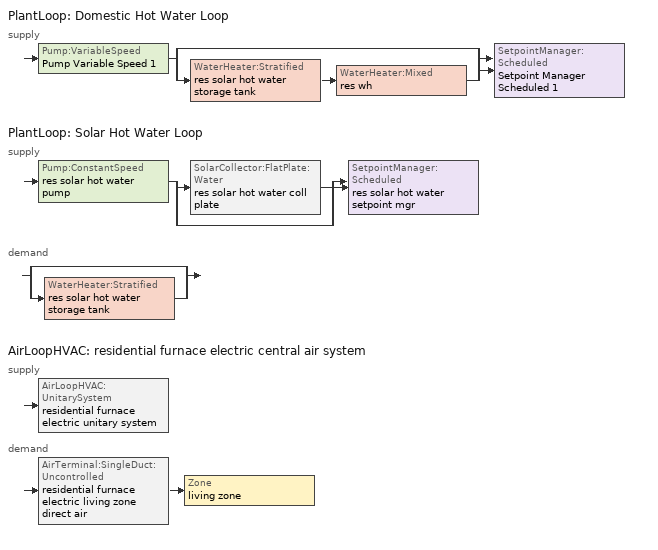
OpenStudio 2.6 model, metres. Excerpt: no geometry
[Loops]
PlantLoop 'Domestic Hot Water Loop'
 supply: Pump:VariableSpeed 'Pump Variable Speed 1' > split
  | bypass
  | WaterHeater:Stratified 'res solar hot water storage tank' > WaterHeater:Mixed 'res wh'
  join > SetpointManager:Scheduled 'Setpoint Manager Scheduled 1'
PlantLoop 'Solar Hot Water Loop'
 supply: Pump:ConstantSpeed 'res solar hot water pump' > split
  | SolarCollector:FlatPlate:Water 'res solar hot water coll plate'
  | bypass
  join > SetpointManager:Scheduled 'res solar hot water setpoint mgr'
 demand: split
  | bypass
  | WaterHeater:Stratified 'res solar hot water storage tank'
AirLoopHVAC 'residential furnace electric central air system'
 supply: AirLoopHVAC:UnitarySystem 'residential furnace electric unitary system'
 demand: AirTerminal:SingleDuct:Uncontrolled 'residential furnace electric living zone direct air' > Zone 'living zone'
[Sizing:Zone]
living zone: Zone Cooling Design Supply Air Temperature Input Method=SupplyAirTemperature; Zone Cooling Design Supply Air Temperature {C}=14; Zone Cooling Design Supply Air Temperature Difference {deltaC}=11.11; Zone Heating Design Supply Air Temperature Input Method=SupplyAirTemperature; Zone Heating Design Supply Air Temperature {C}=40; Zone Heating Design Supply Air Temperature Difference {deltaC}=11.11; Zone Cooling Design Supply Air Humidity Ratio {kg-H2O/kg-air}=0.0085; Zone Heating Design Supply Air Humidity Ratio {kg-H2O/kg-air}=0.008; Cooling Design Air Flow Method=DesignDay; Heating Design Air Flow Method=DesignDay; Account for Dedicated Outdoor Air System=No; Dedicated Outdoor Air System Control Strategy=NeutralSupplyAir; Dedicated Outdoor Air Low Setpoint Temperature for Design {C}=autosize; Dedicated Outdoor Air High Setpoint Temperature for Design {C}=autosize
[Zone equipment]
living zone: residential furnace electric living zone direct air
[PlantLoop] Load Distribution Scheme=Optimal
Name | Glycol Concentration | Maximum Loop Flow Rate {m3/s} | Plant Loop Volume {m3} | Fluid Type | Maximum Loop Temperature {C} | Minimum Loop Temperature {C} | Minimum Loop Flow Rate {m3/s} | Plant Equipment Operation Heating Load Schedule
Domestic Hot Water Loop | 0 | 0.01 | 0.003
Solar Hot Water Loop | 50 |  | Autocalculate | PropyleneGlycol | 100 | 0 | 0 | Always On Discrete
[Sizing:Plant] Loop Type=Heating; Design Loop Exit Temperature {C}=52.6667; Loop Design Temperature Difference {deltaC}=5.55556; Sizing Option=NonCoincident; Zone Timesteps in Averaging Window=1; Coincident Sizing Factor Mode=None
Domestic Hot Water Loop; Solar Hot Water Loop
[Pump:VariableSpeed]
Pump Variable Speed 1: Rated Flow Rate {m3/s}=0.01; Rated Pump Head {Pa}=1; Rated Power Consumption {W}=0; Motor Efficiency=1; Fraction of Motor Inefficiencies to Fluid Stream=0; Coefficient 1 of the Part Load Performance Curve=0; Coefficient 2 of the Part Load Performance Curve=1; Coefficient 3 of the Part Load Performance Curve=0; Coefficient 4 of the Part Load Performance Curve=0; Pump Control Type=Intermittent; Skin Loss Radiative Fraction=0.5; Design Power Sizing Method=PowerPerFlowPerPressure; Design Electric Power per Unit Flow Rate {W/(m3/s)}=348701.1; Design Shaft Power per Unit Flow Rate per Unit Head {W-s/m3-Pa}=1.28205; Design Minimum Flow Rate Fraction=0
[SetpointManager:Scheduled] Control Variable=Temperature; Schedule=dhw temp
Setpoint Manager Scheduled 1; res solar hot water setpoint mgr
[WaterHeater:Mixed]
res wh: Tank Volume {m3}=0.224853; Setpoint Temperature Schedule=WH Setpoint Temp; Deadband Temperature Difference {deltaC}=2; Maximum Temperature Limit {C}=99; Heater Control Type=Cycle; Heater Maximum Capacity {W}=11722.8; Heater Minimum Capacity {W}=0; Heater Fuel Type=Electricity; Heater Thermal Efficiency=1; Off Cycle Parasitic Fuel Consumption Rate {W}=0; Off Cycle Parasitic Fuel Type=Electricity; Off Cycle Parasitic Heat Fraction to Tank=0; On Cycle Parasitic Fuel Consumption Rate {W}=0; On Cycle Parasitic Fuel Type=Electricity; On Cycle Parasitic Heat Fraction to Tank=0; Ambient Temperature Indicator=ThermalZone; Ambient Temperature Thermal Zone=living zone; Off Cycle Loss Coefficient to Ambient Temperature {W/K}=9.29819; Off Cycle Loss Fraction to Thermal Zone=1; On Cycle Loss Coefficient to Ambient Temperature {W/K}=9.29819; On Cycle Loss Fraction to Thermal Zone=1; Use Side Effectiveness=1; Source Side Effectiveness=1; Use Side Design Flow Rate {m3/s}=autosize; Source Side Design Flow Rate {m3/s}=autosize; Indirect Water Heating Recovery Time {hr}=1.5; Source Side Flow Control Mode=IndirectHeatPrimarySetpoint
[Pump:ConstantSpeed]
res solar hot water pump: Rated Flow Rate {m3/s}=5.68724e-05; Rated Pump Head {Pa}=90000; Rated Power Consumption {W}=32; Motor Efficiency=0.3; Fraction of Motor Inefficiencies to Fluid Stream=0.2; Pump Control Type=Intermittent; Design Power Sizing Method=PowerPerFlowPerPressure; Design Electric Power per Unit Flow Rate {W/(m3/s)}=348701.1; Design Shaft Power per Unit Flow Rate per Unit Head {W-s/m3-Pa}=1.28205
[SolarCollector:FlatPlate:Water]
res solar hot water coll plate: SolarCollectorPerformance=res solar hot water coll perf; Surface=res solar hot water shading surface; Maximum Flow Rate {m3/s}=5.68724e-05
[SolarCollectorPerformance:FlatPlate]
res solar hot water coll perf: Gross Area {m2}=3.71612; Test Fluid=Water; Test Flow Rate {m3/s}=5.68724e-05; Test Correlation Type=Inlet; Coefficient 1 of Efficiency Equation=0.77; Coefficient 2 of Efficiency Equation {W/m2-K}=-4.50265; Coefficient 2 of Incident Angle Modifier=-0.1; Coefficient 3 of Incident Angle Modifier=-0.0055
[WaterHeater:Stratified]
res solar hot water storage tank: Tank Volume {m3}=0.227125; Tank Height {m}=0.114628; Tank Shape=VerticalCylinder; Tank Perimeter {m}=0.120038; Maximum Temperature Limit {C}=99; Heater Priority Control=MasterSlave; Heater 1 Setpoint Temperature Schedule=WH Setpoint Temp; Heater 1 Deadband Temperature Difference {deltaC}=2; Heater 1 Capacity {W}=0; Heater 1 Height {m}=0; Heater 2 Setpoint Temperature Schedule=WH Setpoint Temp; Heater 2 Deadband Temperature Difference {deltaC}=5; Heater 2 Capacity {W}=0; Heater 2 Height {m}=0; Heater Fuel Type=Electricity; Heater Thermal Efficiency=1; Off Cycle Parasitic Fuel Consumption Rate {W}=10; Off Cycle Parasitic Fuel Type=Electricity; Off Cycle Parasitic Heat Fraction to Tank=0; Off Cycle Parasitic Height {m}=0; On Cycle Parasitic Fuel Consumption Rate {W}=10; On Cycle Parasitic Fuel Type=Electricity; On Cycle Parasitic Heat Fraction to Tank=0; On Cycle Parasitic Height {m}=0; Ambient Temperature Indicator=ThermalZone; Ambient Temperature Thermal Zone=living zone; Uniform Skin Loss Coefficient per Unit Area to Ambient Temperature {W/m2-K}=0.5678; Skin Loss Fraction to Zone=1; Off Cycle Flue Loss Coefficient to Ambient Temperature {W/K}=0; Off Cycle Flue Loss Fraction to Zone=1; Use Side Effectiveness=1; Use Side Inlet Height {m}=0; Use Side Outlet Height {m}=0.114628; Source Side Effectiveness=0.7; Source Side Inlet Height {m}=0.0382094; Source Side Outlet Height {m}=0; Inlet Mode=Fixed; Use Side Design Flow Rate {m3/s}=autosize; Source Side Design Flow Rate {m3/s}=5.68724e-05; Indirect Water Heating Recovery Time {hr}=1.5; Number of Nodes=8; Additional Destratification Conductivity {W/m-K}=0; Node 1 Additional Loss Coefficient {W/m2-K}=0; Node 2 Additional Loss Coefficient {W/m2-K}=0; Node 3 Additional Loss Coefficient {W/m2-K}=0; Node 4 Additional Loss Coefficient {W/m2-K}=0; Node 5 Additional Loss Coefficient {W/m2-K}=0; Node 6 Additional Loss Coefficient {W/m2-K}=0; Node 7 Additional Loss Coefficient {W/m2-K}=0; Node 8 Additional Loss Coefficient {W/m2-K}=0; Node 9 Additional Loss Coefficient {W/m2-K}=0; Node 10 Additional Loss Coefficient {W/m2-K}=0; Node 11 Additional Loss Coefficient {W/m2-K}=0; Node 12 Additional Loss Coefficient {W/m2-K}=0; Source Side Flow Control Mode=IndirectHeatPrimarySetpoint
[Coil:Heating:Electric]
residential furnace electric heating coil: Availability Schedule=residential heating season; Efficiency=0.78; Nominal Capacity {W}=29307.1
[Fan:OnOff]
residential furnace electric supply fan: Availability Schedule=Always On Discrete; Fan Efficiency=0.117562; Pressure Rise {Pa}=124.55; Maximum Flow Rate {m3/s}=1.04205; Motor Efficiency=1; Motor In Airstream Fraction=1; Fan Power Ratio Function of Speed Ratio Curve=Fan On Off Power Curve; Fan Efficiency Ratio Function of Speed Ratio Curve=Fan On Off Efficiency Curve
[AirLoopHVAC:UnitarySystem]
residential furnace electric unitary system: Control Type=Load; Controlling Zone or Thermostat Location=living zone; Dehumidification Control Type=None; Availability Schedule=Always On Discrete; Supply Fan=residential furnace electric supply fan; Fan Placement=BlowThrough; Supply Air Fan Operating Mode Schedule=Always Off Discrete; Heating Coil=residential furnace electric heating coil; DX Heating Coil Sizing Ratio=1; Use DOAS DX Cooling Coil=No; DOAS DX Cooling Coil Leaving Minimum Air Temperature {C}=2; Latent Load Control=SensibleOnlyLoadControl; Supply Air Flow Rate Method During Cooling Operation=SupplyAirFlowRate; Supply Air Flow Rate During Cooling Operation {m3/s}=1e-005; Supply Air Flow Rate Method During Heating Operation=SupplyAirFlowRate; Supply Air Flow Rate During Heating Operation {m3/s}=1.04204; Supply Air Flow Rate When No Cooling or Heating is Required {m3/s}=0; Maximum Supply Air Temperature {C}=48.8889; Maximum Outdoor Dry-Bulb Temperature for Supplemental Heater Operation {C}=21; Maximum Cycling Rate {cycles/hr}=2.5; Heat Pump Time Constant {s}=60; Fraction of On-Cycle Power Use=0.01; Heat Pump Fan Delay Time {s}=60; Ancilliary On-Cycle Electric Power {W}=0; Ancilliary Off-Cycle Electric Power {W}=0
[AirLoopHVAC]
residential furnace electric central air system: Availability Schedule=Always On Discrete; Design Supply Air Flow Rate {m3/s}=1.04204
[Sizing:System]
residential furnace electric central air system: Type of Load to Size On=Sensible; Design Outdoor Air Flow Rate {m3/s}=Autosize; Minimum System Air Flow Ratio=0.3; Preheat Design Temperature {C}=7; Preheat Design Humidity Ratio {kg-H2O/kg-Air}=0.008; Precool Design Temperature {C}=12.8; Precool Design Humidity Ratio {kg-H2O/kg-Air}=0.008; Central Cooling Design Supply Air Temperature {C}=12.8; Central Heating Design Supply Air Temperature {C}=16.7; Sizing Option=NonCoincident; 100% Outdoor Air in Cooling=Yes; 100% Outdoor Air in Heating=Yes; Central Cooling Design Supply Air Humidity Ratio {kg-H2O/kg-Air}=0.0085; Central Heating Design Supply Air Humidity Ratio {kg-H2O/kg-Air}=0.008; Cooling Design Air Flow Method=DesignDay; Cooling Design Air Flow Rate {m3/s}=0; Heating Design Air Flow Method=DesignDay; Heating Design Air Flow Rate {m3/s}=0; System Outdoor Air Method=ZoneSum; Zone Maximum Outdoor Air Fraction=1; Cooling Supply Air Flow Rate Per Floor Area {m3/s-m2}=0.00996765; Cooling Fraction of Autosized Cooling Supply Air Flow Rate=1; Cooling Supply Air Flow Rate Per Unit Cooling Capacity {m3/s-W}=3.94755e-05; Heating Supply Air Flow Rate Per Floor Area {m3/s-m2}=0.00996765; Heating Fraction of Autosized Heating Supply Air Flow Rate=1; Heating Fraction of Autosized Cooling Supply Air Flow Rate=1; Heating Supply Air Flow Rate Per Unit Heating Capacity {m3/s-W}=3.15882e-05; Cooling Design Capacity Method=CoolingDesignCapacity; Cooling Design Capacity {W}=autosize; Cooling Design Capacity Per Floor Area {W/m2}=234.7; Fraction of Autosized Cooling Design Capacity=1; Heating Design Capacity Method=HeatingDesignCapacity; Heating Design Capacity {W}=autosize; Heating Design Capacity Per Floor Area {W/m2}=157; Fraction of Autosized Heating Design Capacity=1; Central Cooling Capacity Control Method=OnOff
[AirTerminal:SingleDuct:Uncontrolled]
residential furnace electric living zone direct air: Availability Schedule=Always On Discrete; Maximum Air Flow Rate {m3/s}=1.04204
[EnergyManagementSystem:Sensor]
Name | Output Variable or Output Meter Index Key | Output Variable or Output Meter
res_af_1_tin_s | living zone | Zone Mean Air Temperature
res_af_1_tt_s | living zone | Zone Outdoor Air Drybulb Temperature
res_ds_1_win_s | living zone | Zone Mean Air Humidity Ratio
res_ds_1_fan_rtf_s | residential furnace electric supply fan | Fan Runtime Fraction
[EnergyManagementSystem:Subroutine]
res_ds_1_lk_subrout: Set f_sup = 0.13696338696303695; Set f_ret = 0.10009990009990012; Set f_OA = 0.03686348686313683; Set oafrate = f_OA * res_ds_1_ah_vfr; Set suplkfrate = f_sup * res_ds_1_ah_vfr; Set retlkfrate = f_ret * res_ds_1_ah_vfr; Set res_ds_1_ah_to_liv = (@Abs (suplkfrate-retlkfrate-oafrate)); Set res_ds_1_liv_to_ah = 0; Set res_ds_1_lk_sup_fan_equiv = 0; Set res_ds_1_lk_ret_fan_equiv = oafrate; If res_ds_1_ah_mfr>0; Set h_SA = (@HFnTdbW res_ds_1_ah_tt res_ds_1_ah_wt); Set h_AHZone = (@HFnTdbW res_ds_1_ah_t res_ds_1_ah_w); Set h_RA = (@HFnTdbW res_ds_1_ra_t res_ds_1_ra_w); Set h_fg = (@HfgAirFnWTdb res_ds_1_ah_wt res_ds_1_ah_tt); Set SALeakageQtot = f_sup * res_ds_1_ah_mfr*(h_RA - h_SA); Set temp1 = h_fg*(res_ds_1_ra_w-res_ds_1_ah_wt); Set res_ds_1_sup_lat_lk_to_lv = f_sup*res_ds_1_ah_mfr*temp1; Set res_ds_1_sup_s_lk_to_lv = SALeakageQtot-res_ds_1_sup_lat_lk_to_lv; Set eTm = (res_ds_1_fan_rtf/(res_ds_1_ah_mfr*1006.0))*80.676; Set eTm = 0-eTm; Set temp4 = res_ds_1_ah_t; Set tsup = temp4+((res_ds_1_ah_tt-res_ds_1_ah_t)*(@Exp eTm)); Set temp5 = tsup-res_ds_1_ah_tt; Set res_ds_1_sup_d_cn_to_lv = res_ds_1_ah_mfr*1006.0*temp5; Set res_ds_1_sup_d_cn_to_ah = 0-res_ds_1_sup_d_cn_to_lv; Set eTm = (res_ds_1_fan_rtf/(res_ds_1_ah_mfr*1006.0))*74.471; Set eTm = 0-eTm; Set temp6 = res_ds_1_ah_t; Set tret = temp6+((res_ds_1_ra_t-res_ds_1_ah_t)*(@Exp eTm)); Set temp7 = tret-res_ds_1_ra_t; Set res_ds_1_ret_d_cn_to_pl = res_ds_1_ah_mfr*1006.0*temp7; Set res_ds_1_ret_d_cn_to_ah = 0-res_ds_1_ret_d_cn_to_pl; Set res_ds_1_ret_lat_lk = 0; Set temp2 = (res_ds_1_ah_t-res_ds_1_ra_t); Set res_ds_1_ret_s_lk = f_ret*res_ds_1_ah_mfr*1006.0*temp2; Set QtotLeakToAHZn = f_sup*res_ds_1_ah_mfr*(h_SA-h_AHZone); Set temp3 = (res_ds_1_ah_wt-res_ds_1_ah_w); Set res_ds_1_sup_lat_lk_to_ah = f_sup*res_ds_1_ah_mfr*h_fg*temp3; Set res_ds_1_sup_s_lk_to_ah = QtotLeakToAHZn-res_ds_1_sup_lat_lk_to_ah; Else; Set res_ds_1_sup_lat_lk_to_lv = 0; Set res_ds_1_sup_s_lk_to_lv = 0; Set res_ds_1_sup_d_cn_to_lv = 0; Set res_ds_1_sup_d_cn_to_ah = 0; Set res_ds_1_ret_d_cn_to_pl = 0; Set res_ds_1_ret_d_cn_to_ah = 0; Set res_ds_1_ret_lat_lk = 0; Set res_ds_1_ret_s_lk = 0; Set res_ds_1_sup_lat_lk_to_ah = 0; Set res_ds_1_sup_s_lk_to_ah = 0; EndIf
[Schedule:Ruleset]
residential heating season: Default Day Schedule=Schedule Day 6
[Schedule:Day]
Schedule Day 6: 24, 0, 0
residential heating season allday1; residential heating season allday2; residential heating season allday3; residential heating season allday4; residential heating season allday5; residential heating season allday6; residential heating season allday7; residential heating season allday8; residential heating season allday9; residential heating season allday10; residential heating season allday11; residential heating season allday12: 24, 0, 1
[Schedule:Rule] Schedule Ruleset=residential heating season; Apply Sunday=Yes; Apply Monday=Yes; Apply Tuesday=Yes; Apply Wednesday=Yes; Apply Thursday=Yes; Apply Friday=Yes; Apply Saturday=Yes; Date Specification Type=DateRange; Start Day=1
Name | Rule Order | Day Schedule | Start Month | End Month | End Day
residential heating season allday ruleset1 | 11 | residential heating season allday1 | 1 | 1 | 31
residential heating season allday ruleset2 | 10 | residential heating season allday2 | 2 | 2 | 28
residential heating season allday ruleset3 | 9 | residential heating season allday3 | 3 | 3 | 31
residential heating season allday ruleset4 | 8 | residential heating season allday4 | 4 | 4 | 30
residential heating season allday ruleset5 | 7 | residential heating season allday5 | 5 | 5 | 31
residential heating season allday ruleset6 | 6 | residential heating season allday6 | 6 | 6 | 30
residential heating season allday ruleset7 | 5 | residential heating season allday7 | 7 | 7 | 31
residential heating season allday ruleset8 | 4 | residential heating season allday8 | 8 | 8 | 31
residential heating season allday ruleset9 | 3 | residential heating season allday9 | 9 | 9 | 30
residential heating season allday ruleset10 | 2 | residential heating season allday10 | 10 | 10 | 31
residential heating season allday ruleset11 | 1 | residential heating season allday11 | 11 | 11 | 30
residential heating season allday ruleset12 | 0 | residential heating season allday12 | 12 | 12 | 31
[Schedule:Constant]
Name | Value
dhw temp; WH Setpoint Temp | 52.6667
Always On Discrete | 1
Always Off Discrete | 0
[Curve:Exponent]
Fan On Off Power Curve: Coefficient1 Constant=1; Coefficient2 Constant=0; Coefficient3 Constant=0; Minimum Value of x=0; Maximum Value of x=1
[Curve:Cubic]
Fan On Off Efficiency Curve: Coefficient1 Constant=1; Coefficient2 x=0; Coefficient3 x**2=0; Coefficient4 x**3=0; Minimum Value of x=0; Maximum Value of x=1
